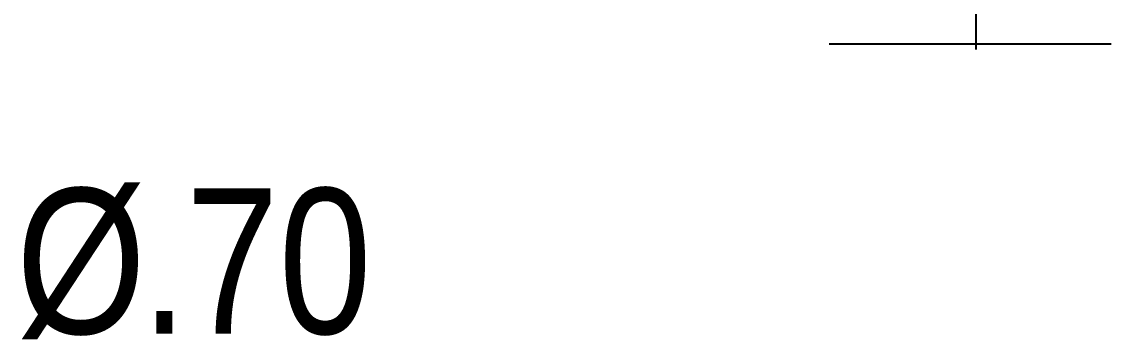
# Model space of a CAD drawing. Extents: x 4 to 134, y 4 to 269.
# Drawn here: x 75.94 to 124.3, y 47.94 to 62.06 of the extents above; entities that cross this region are included whole.
import ezdxf

# ---------------------------------------------------------------- set-up
doc = ezdxf.new("R2010")
doc.units = 0
doc.layers.add('LIVELLO_1', color=160, linetype='Continuous')
doc.styles.add('STD', font='txt')

# ---------------------------------------------------------------- blocks, each defined once
blk = doc.blocks.new('AI9-BLK1')
at = {"layer": 'LIVELLO_1', "color": 7}
for p, q in [((51.081, -74.805), (50.888, 94.851)), ((44.551, -74.546), (57.074, -74.546))]:
    blk.add_line(p, q, dxfattribs=at)
at = {"layer": 'LIVELLO_1', "color": 7, "char_height": 6.47023, "attachment_point": 1, "style": 'STD'}
for s, insert in [('\\fArial Narrow|b0|i0;\\H6.4702;\\C7;Ø', (8.46, -80.977)), ('\\fArial Narrow|b0|i0;\\H6.4702;\\C7;70', (16.002, -80.977)), ('\\fArial Narrow|b0|i0;\\H6.4702;\\C7;.', (14.016, -80.977))]:
    blk.add_mtext(s, dxfattribs=dict(at, insert=insert))

msp = doc.modelspace()

# ---------------------------------------------------------------- block references
at = {"layer": 'LIVELLO_1', "color": 7}
msp.add_blockref('AI9-BLK1', (67.226129, 135.631256), dxfattribs=at)

doc.saveas('drawing.dxf')
